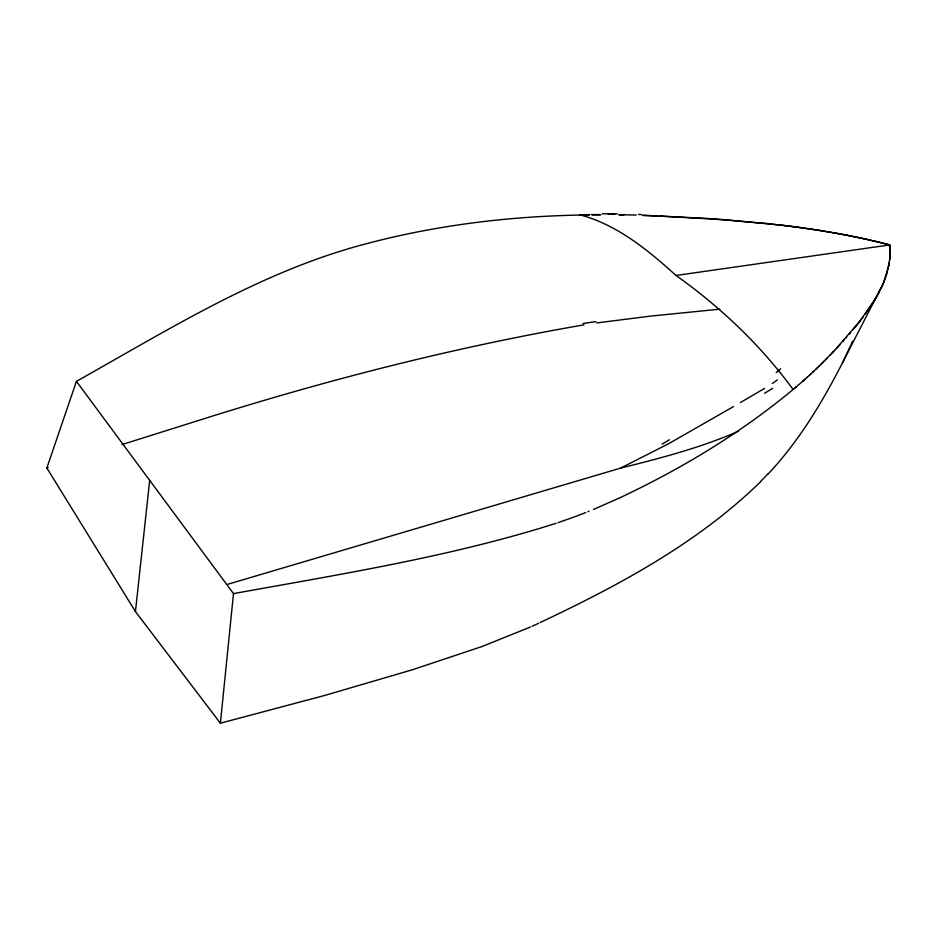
<?xml version="1.0" encoding="UTF-8"?>
<svg xmlns="http://www.w3.org/2000/svg" width="937" height="937" viewBox="0 0 937 937"><rect width="100%" height="100%" fill="white"/><g stroke="black" fill="none" stroke-linecap="round" stroke-linejoin="round"><path stroke-width="1.41" d="M890.15 252.685L889.845 246.22M890.138 253.33L890.115 254.442M889.752 259.701L890.138 252.076M890.115 254.606L890.068 255.731M890.056 255.883L889.986 257.007M889.974 257.16L889.892 258.272M889.857 258.518L886.988 273.194M412.163 669.838L324.612 695.477L220.394 723.212L233.489 593.613L76.424 381.347C164.584 331.921 251.866 277.223 349.536 248.399M220.394 723.212L135.443 611.58L149.686 480.365M889.354 262.711L889.201 263.66M889.178 263.812L888.862 265.546M888.791 265.792L883.333 283.267M886.8 273.815L886.367 275.209M886.062 276.146L885.36 278.148M135.443 611.58L46.85 467.996L76.424 381.347M885.313 278.301L884.013 281.686M883.954 281.838L883.568 282.763M883.38 283.22L842.48 362.818C822.182 402.465 798.956 441.151 768.328 473.771M852.061 342.146L852.424 341.291M883.122 283.841L882.314 285.68M851.323 343.856L851.698 343.001M850.48 345.8L850.901 344.828M850.046 346.772L842.48 362.818M882.244 285.832L881.893 286.593M881.822 286.745L881.471 287.507M881.389 287.659L875.392 298.833M889.108 246.162L889.705 244.92L888.358 244.569M879.199 292.075L878.391 293.597M878.309 293.75L877.465 295.272M877.383 295.424L876.528 296.935M876.435 297.088L875.65 298.458M875.556 298.61L859.709 321.379L835.277 349.677M875.193 299.208L874.654 300.121M874.561 300.273L873.624 301.784M873.53 301.937L871.597 304.958M871.504 305.111L870.707 306.317M870.602 306.469L870.192 307.078M869.688 307.828L869.278 308.437M869.173 308.589L867.803 310.557M867.697 310.697L867.275 311.307M867.17 311.459L865.753 313.426M865.647 313.579L865.097 314.328M863.176 316.905L862.614 317.655M862.497 317.807L860.389 320.536M860.271 320.688L859.206 322.059M859.077 322.211L858.116 323.417M857.999 323.57L856.898 324.94M856.769 325.092L855.786 326.31M855.657 326.463L854.649 327.681M854.532 327.833L853.771 328.746M853.642 328.899L852.998 329.672M850.55 332.576L850.023 333.185M849.894 333.338L849.238 334.111M846.697 337.039L845.888 337.964M843.839 340.283L842.738 341.525M840.22 344.324L839.505 345.109M839.365 345.261L837.936 346.819M837.795 346.983L836.495 348.388M835.031 349.958L819.161 366.121M833.707 351.375L832.806 352.312M832.653 352.476L831.904 353.261M830.697 354.526L829.784 355.474M827.172 358.157L826.387 358.953M824.337 361.014L824.97 360.382M823.225 362.139L822.581 362.771M760.703 481.63C697.667 543.155 619.029 585.285 540.028 622.601M821.936 363.404L820.964 364.364M819.652 365.641L808.291 376.346M818.833 366.437L818.165 367.081M817.333 367.878L816.326 368.838M813.784 371.251L813.105 371.895M810.856 373.98L810.154 374.624M807.214 377.33L808.221 376.405M807.144 377.377L805.024 379.286M804.813 379.473C749.307 427.94 685.802 466.755 619.24 498.074M804.485 379.778L805.176 379.145M803.899 380.281L802.611 381.418M796.04 387.098L795.279 387.754M793.147 389.546C761.149 345.718 720.6 307.067 676.01 275.478C647.912 250.003 617.12 224.704 579.745 214.76L589.935 214.62M777.476 379.872L772.287 383.502M764.51 388.433L740.382 402.535M733.53 406.576L668.327 443.88L620.481 468.149L227.656 584.313M538.47 623.339L532.157 626.256M618.771 498.297L593.461 509.459M530.565 626.97L481.852 646.577L412.631 669.697M738.625 431.172C700.724 447.757 660.526 458.193 620.481 468.149M589.01 511.274L587.897 511.707M585.742 512.574L574.112 517.001M573.35 517.283L557.983 522.67M556.074 523.314C451.002 556.672 341.724 574.006 233.489 593.613M121.974 444.583L208.026 417.48C331.206 378.817 456.764 346.831 584.009 324.858M46.85 467.996L48.174 467.586M349.642 248.364C427.448 225.829 508.522 215.733 589.432 214.913M676.01 275.478L889.705 244.92L889.834 246.056M596.74 322.937L650.465 316.12L719.768 309.163M591.622 214.596L600.102 214.561M602.222 213.8L613.63 213.8M592.278 214.889L600.84 214.842M617.366 213.847L607.996 213.788M613.747 213.812L614.871 213.812M619.146 214.96L623.773 215.03M619.029 214.69L636.211 215.041M643.274 215.252L708.665 218.52L764.51 223.346M642.794 215.475L657.165 215.967M638.554 214.456L641.728 214.596M659.414 216.06L722.099 219.621M722.228 219.469L779.233 224.974M764.498 223.229L782.887 225.407M779.361 224.88L784.702 225.63M786.53 225.852L783.004 225.313M788.357 226.075L784.656 225.524M790.172 226.309L786.647 225.77M788.298 225.969L792.116 226.555M790.289 226.227L794.049 226.813M792.269 226.485L795.993 227.059M793.932 226.695L797.937 227.328M795.911 226.965L799.87 227.586M797.902 227.234L819.945 230.549M799.893 227.504L812.25 229.354M812.18 229.272L818.411 230.303M818.505 230.256L828.378 231.931M819.84 230.467L827.406 231.767M828.507 231.896L837.783 233.571M827.5 231.72L836.448 233.336M836.518 233.29L839.107 233.817M837.854 233.536L840.442 234.051M839.201 233.781L845.76 235.058M840.876 234.086L844.424 234.8M844.553 234.777L847.388 235.374M845.9 235.035L849.027 235.691M847.235 235.304L854.122 236.698M848.91 235.632L858.175 237.541M854.286 236.698L859.182 237.752M859.323 237.752L861.208 238.185M860.201 237.963L858.315 237.541M860.342 237.963L863.914 238.759M861.349 238.185L864.816 238.958M864.71 238.912L866.62 239.357M865.718 239.158L864.043 238.771M865.729 239.134L873.87 241.008M868.435 239.767L866.737 239.357M868.423 239.743L870.239 240.165M870.11 240.118L872.956 240.797M873.823 240.985L875.872 241.477M873.143 240.821L880.358 242.554M875.849 241.453L877.243 241.805M877.536 241.863L878.883 242.191M879.222 242.273L888.147 244.51M880.569 242.601L881.928 242.941M882.267 243.023L884.973 243.702M885.313 243.784L886.66 244.124M886.999 244.217L889.705 244.92L889.963 247.52M890.033 248.492L890.127 251.268M768.153 473.677A602.69 397.92 14.7 0 1 760.493 481.513M583.119 323.523A948.396 574.732 11 0 1 595.885 321.602M780.638 368.756A97.682 43.898 -49.5 0 1 776.234 372.539M772.709 388.269A143.771 82.198 -51.8 0 1 764.545 393.2M662.119 444.126A576.583 16.327 -29.3 0 1 669.451 439.734"/></g></svg>
